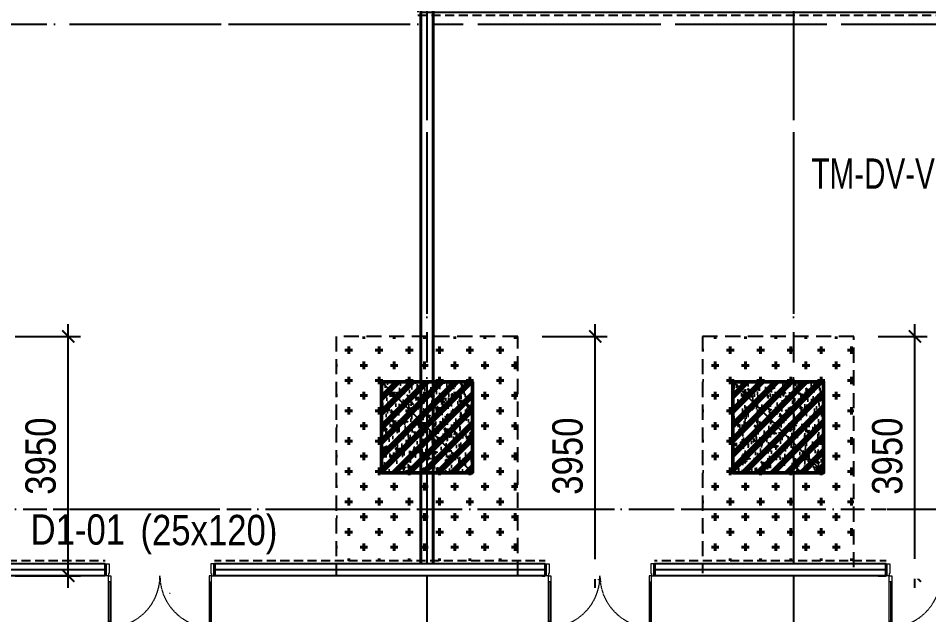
# Model space of a CAD drawing. Header units: millimetres. Extents: x -1534340 to 1713810, y -1348191 to 1114081.
# Drawn here: x 1315889 to 1330924, y -337068 to -327226 of the extents above; entities that cross this region are included whole.
import ezdxf
from ezdxf.enums import TextEntityAlignment as Align

# ---------------------------------------------------------------- set-up
doc = ezdxf.new("R2010")
doc.units = ezdxf.units.MM
doc.header["$LTSCALE"] = 100
doc.set_wipeout_variables(frame=1)
doc.header["$PDMODE"] = 32
doc.header["$PDSIZE"] = 2.5
for name, pattern in [('CENTER2', [1.125, 0.75, -0.125, 0.125, -0.125]), ('DASHED', [4.5, 3, -1.5]), ('HIDDEN', [0.375, 0.25, -0.125]), ('HIDDEN2', [0.1875, 0.125, -0.0625]), ('xref.asix of  podium$0$xref.asix of  podium$0$DASHDOT', [1, 0.5, -0.25, 0, -0.25])]:
    doc.linetypes.add(name, pattern=pattern)
for name, color, linetype, lineweight in [('0-Hatch', 250, 'Continuous', 40), ('ccu12-Tencaukien', 9, 'Continuous', 15), ('CUA', 37, 'Continuous', 13), ('KT-Chu viet', 255, 'Continuous', 20), ('KT-Net cat', 1, 'Continuous', 40), ('KT-Net cot vach', 6, 'Continuous', 50)]:
    doc.layers.add(name, color=color, linetype=linetype, lineweight=lineweight)
for name, color, linetype in [('0-khuat', 3, 'HIDDEN'), ('A-GLAZ', 135, 'Continuous'), ('ccu11-Khuat', 9, 'DASHED'), ('ccu11-Manh', 8, 'Continuous'), ('ccu12-Manh', 8, 'Continuous'), ('ccu12-Text', 31, 'Continuous'), ('ccu12-Thay', 7, 'Continuous'), ('ccu12-Truc', 13, 'CENTER2'), ('KC2-DIM', 251, 'Continuous'), ('KT-Kich thuoc', 9, 'Continuous'), ('xref.asix of  podium$0$xref.asix of  podium$0$KT-Kich thuoc', 9, 'Continuous'), ('xref.asix of  podium$0$xref.asix of  podium$0$KT-Luoi truc South Tower', 8, 'xref.asix of  podium$0$xref.asix of  podium$0$DASHDOT'), ('Xref.Asix of Basement B2$0$KT-Net cot vach', 6, 'Continuous')]:
    doc.layers.add(name, color=color, linetype=linetype)
doc.styles.add('Arial Narrow', font='ARIALN.TTF')
doc.styles.add('Xref_ST_MBDV Cot vach 30.7.2022$0$Arial', font='arial.ttf', dxfattribs={"width": 0.7})
doc.dimstyles.new('ccu12-200', dxfattribs={"dimscale": 200, "dimtxt": 2.5, "dimasz": 1, "dimexe": 1, "dimexo": 2, "dimgap": 1, "dimtad": 1, "dimdec": 0, "dimrnd": 5, "dimdsep": 46, "dimtxsty": 'Arial Narrow', "dimblk": 'ARCHTICK', "dimcen": -1, "dimdle": 1, "dimclrd": 256, "dimclre": 256, "dimclrt": 3, "dimadec": 0, "dimazin": 2, "dimtfac": 0.1, "dimtdec": 0, "dimtmove": 0, "dimatfit": 1, "dimldrblk": 'ARCHTICK', "dimfxl": 1, "dimtvp": 0.8333333333333334, "dimtolj": 1, "dimtzin": 12, "dimarcsym": 0})
pattern_1 = [(49.99999999999999, (550, -550), (286.9040730403014, -25.10085399303804), [30, -330]), (355, (550, -550), (-55.50053344520001, 300.8768534800047), [24, -264]), (100.4514, (573.908672, -552.091736), (231.4037526856086, 275.7758168243814), [25.496076, -280.4568448]), (46.18420000000001, (550, -470), (426.8964194502578, -66.20760573160723), [45, -495]), (96.6356, (585.574698, -475.5173228), (373.8650822194813, 389.6471483601767), [38.2441152, -420.6852]), (351.1842, (550, -470), (373.8647780534509, 389.6474403701299), [36, -396]), (21, (590, -490), (238.7628208473847, -161.0475562661355), [30, -330]), (326.0000000000001, (590, -490), (97.32613276863269, 290.0600180187412), [24, -264]), (71.4514, (609.8968932, -503.4206424), (336.089051432596, 129.012198683981), [25.496076, -280.4568448]), (37.50000000000001, (550, -550), (4.863942126916267, 133.1575415325246), [0, -260.8, 0, -268, 0, -265]), (7.499999999999999, (550, -550), (105.2278149768594, 157.7646847529441), [0, -152.8, 0, -254.8, 0, -101]), (327.5, (460.8, -550), (213.5289744689636, -9.021948693751902), [0, -100, 0, -312, 0, -414]), (317.5, (420.8, -550), (233.2744677369545, 40.04199293292709), [0, -130, 0, -207.2, 0, -294]), (45, (550, -550), (-120.2081528017131, 120.2081528017131), []), (45, (550, -501), (-120.2081528017131, 120.2081528017131), [])]

# ---------------------------------------------------------------- blocks, each defined once
blk = doc.blocks.new('MBKC-T1-PN')
at = {"layer": '0-Hatch', "ltscale": 2}
h = blk.add_hatch(dxfattribs=at)
h.set_pattern_fill('CROSS', color=256, scale=1000.000000000006, angle=90.00000000000001, style=0)
h.set_pattern_definition([(90, (1638595.804469733, -7908515.616611958), (-250.0000000000016, 250.0000000000014), [125.0000000000008, -375.0000000000023]), (180, (1638658.304469733, -7908453.116611958), (-250.0000000000014, -250.0000000000015), [125.0000000000008, -375.0000000000023])])
h.paths.add_polyline_path([(91536.80446972139, -31726.61661190941), (88536.80446972139, -31726.61661190941), (88536.80446972139, -35426.61506945355), (91536.80446972139, -35426.61506945355)])
h = blk.add_hatch(dxfattribs=at)
h.set_pattern_fill('CROSS', color=256, scale=1000.000000000006, angle=90.00000000000001, style=0)
h.set_pattern_definition([(90, (1644395.804469733, -7908515.616611962), (-250.0000000000016, 250.0000000000014), [125.0000000000008, -375.0000000000023]), (180, (1644458.304469733, -7908453.116611962), (-250.0000000000014, -250.0000000000015), [125.0000000000008, -375.0000000000023])])
h.paths.add_polyline_path([(94586.80446972139, -35426.61506945355), (97086.80446972139, -35426.61506945355), (97086.80446972139, -31726.61661191314), (94586.80446972139, -31726.6166119132)])
at = {"layer": '0-khuat', "ltscale": 10}
for points in [[(91536.80446972139, -31726.61661190941), (88536.80446972139, -31726.61661190941)], [(97086.80446972139, -35534.60814153496), (97086.80446972139, -31726.61661191314), (94586.80446972139, -31726.61661191314), (94586.80446972139, -35629.42449469049)]]:
    blk.add_lwpolyline(points, dxfattribs=at)
at = {"layer": '0-khuat', "ltscale": 10, "extrusion": (1, 0, 0), "elevation": 88536.80446972139}
blk.add_lwpolyline([(-31726.61661190941, 0), (-35676.61506945355, -0.1207024955556514)], dxfattribs=at)
at = {"layer": '0-khuat', "ltscale": 10, "extrusion": (-1, 0, 0), "elevation": -91536.80446972139}
blk.add_lwpolyline([(35676.61506945355, -0.1235698724567536), (31726.61661190941, 0)], dxfattribs=at)
at = {"layer": 'ccu11-Khuat', "ltscale": 0.5, "elevation": -0.1248620286703281}
blk.add_lwpolyline([(69738.37575314008, -12326.61538209155), (89786.80552536738, -12326.61538209155), (89786.80552536552, -14486.6249031527), (90834.7687206131, -14486.62490315287), (90834.76635349239, -14486.62703115697), (93582.1413394094, -14486.62703115703), (93582.14357479545, -14486.50828201312), (97086.90349016106, -14486.6082508968), (97086.90349016106, -24426.61538177478), (89886.80552545143, -24426.6153830188), (89886.80552545143, -26426.61538159492), (104609.6535231646, -26426.61538159504), (105347.4875280627, -29849.06259193434, -0.4507096037373304), (100590.5864808073, -35426.61506945355), (55455.55192690738, -35426.61506945355, -0.3269618123751123)], format="xyb", dxfattribs=at)
at = {"layer": 'ccu12-Thay', "ltscale": 0.5, "elevation": -0.1248620286703281}
blk.add_lwpolyline([(69743.14055128163, -12076.61538209155), (90036.80552536761, -12076.61538209155), (90036.80552536575, -14236.62490315275), (91486.80552544771, -14236.62490315299), (91486.803158327, -14236.62703115703), (93336.803158327, -14236.62703115703), (93336.80552544771, -14236.50128395105), (97336.90349016106, -14236.61538173171), (97336.90349016106, -24676.61538173159), (90136.80552545143, -24676.61538297561), (90136.80552545143, -26176.61538159492), (104811.5005761045, -26176.61538159504), (105593.7363485578, -29805.02044220309, -0.4513714951595503), (100592.7780615496, -35676.61506945355), (55455.39655799186, -35676.61506945355, -0.3267809868965265)], format="xyb", dxfattribs=at)
blk = doc.blocks.new('Grid-ST-flat-3')
at = {"layer": 'ccu12-Truc', "ltscale": 30}
for p, q in [((398999.3874795341, -66474.78057617624), (398999.3874795341, -104409.5824195731)), ((405049.3874795341, -66474.78057617624), (405049.3874795341, -104409.5824195731)), ((366096.2468389806, -84196.27186137141), (425824.046860399, -84196.27186136867)), ((366096.2468389729, -92196.27186136931), (425824.0468604038, -92196.27186137077))]:
    blk.add_line(p, q, dxfattribs=at)
blk = doc.blocks.new('*U151')
h = blk.add_hatch()
h.set_pattern_fill('VATLIEU04', color=250, scale=40, style=0, pattern_type=2)
h.set_pattern_definition(pattern_1)
h.paths.add_polyline_path([(-475, 475), (1025, 475), (1025, -1025), (-475, -1025)])
at = {"color": 6, "ltscale": 0.25}
blk.add_lwpolyline([(-475, 475), (1025, 475), (1025, -1025), (-475, -1025)], close=True, dxfattribs=at)
at = {"layer": 'Defpoints', "linetype": 'ByBlock', "ltscale": 30}
for p, q in [((1025, 475), (-475, -1025)), ((-475, 475), (1025, -1025))]:
    blk.add_line(p, q, dxfattribs=at)
blk = doc.blocks.new('MBDV-B1-T1-PN')
at = {"layer": 'KT-Net cot vach'}
for p in [(89761.80448012974, -32951.61705750698), (95561.80448012974, -32951.61705751001)]:
    blk.add_blockref('*U151', p, dxfattribs=at)
blk = doc.blocks.new('*U704')
at = {"layer": 'ccu12-Tencaukien', "color": 8, "ltscale": 10000}
blk.add_line((360.6565736538532, -155.3215232637356), (354.4065714950475, -155.3215232637356), dxfattribs=at)
at = {"layer": 'ccu12-Text', "color": 2, "style": 'Arial Narrow', "width": 0.8}
blk.add_attdef('SH', text='', height=300, dxfattribs=at).set_placement((275.6048113084853, 5.864471777974813), align=Align.BOTTOM_RIGHT)
at = {"layer": 'ccu12-Text', "color": 31, "style": 'Arial Narrow', "width": 0.8}
for tag, p in [('(', (507.5315725744504, -75.41116959831947)), ('KT', (632.605666770517, -75.41116959831947)), (')', (962.8971199221714, -75.41116959831947))]:
    blk.add_attdef(tag, text='', height=250, dxfattribs=at).set_placement(p, align=Align.BOTTOM_LEFT)
blk = doc.blocks.new('_ARCHTICK')
at = {"color": 0, "linetype": 'ByBlock', "const_width": 0.15}
blk.add_lwpolyline([(-0.5, -0.5), (0.5, 0.5)], dxfattribs=at)
blk = doc.blocks.new('*D1343')
at = {"layer": 'Defpoints', "color": 0, "ltscale": 0.5, "transparency": 16777216}
for p in [(1315437.67541303, -332476.0705169245), (1316716.048324719, -332476.0705169245), (1315437.67541303, -336426.0686591823)]:
    blk.add_point(p, dxfattribs=at)
at = {"layer": 'KC2-DIM', "lineweight": -2, "ltscale": 0.5, "transparency": 16777216}
for p, q in [((1316716.048324719, -336626.0686591823), (1316716.048324719, -332276.0705169245)), ((1315837.67541303, -332476.0705169245), (1316916.048324719, -332476.0705169245)), ((1315837.67541303, -336426.0686591823), (1316916.048324719, -336426.0686591823))]:
    blk.add_line(p, q, dxfattribs=at)
at = {"layer": 'KC2-DIM', "lineweight": -2, "ltscale": 0.5, "transparency": 16777216, "xscale": 200, "yscale": 200, "zscale": 200}
for p, rotation in [((1316716.048324719, -332476.0705169245), 90), ((1316716.048324719, -336426.0686591823), 270)]:
    blk.add_blockref('_ARCHTICK', p, dxfattribs=dict(at, rotation=rotation))
at = {"layer": 'KC2-DIM', "color": 3, "ltscale": 0.5, "transparency": 16777216, "insert": (1316260.761830858, -334451.0695880537), "char_height": 500, "attachment_point": 5, "rotation": 90, "style": 'Arial Narrow', "bg_fill": 3, "box_fill_scale": 1.1, "bg_fill_color": 256, "bg_fill_true_color": 13158600, "bg_fill_transparency": 0}
blk.add_mtext('\\A1;3950', dxfattribs=at)
blk = doc.blocks.new('*D1345')
at = {"layer": 'Defpoints', "color": 0, "ltscale": 0.5, "transparency": 16777216}
for p in [(1324137.67555642, -332476.0705169245), (1325416.04846811, -332476.0705169245), (1324137.67555642, -336426.0688347255, -0.1235698724567536)]:
    blk.add_point(p, dxfattribs=at)
at = {"layer": 'KC2-DIM', "lineweight": -2, "ltscale": 0.5, "transparency": 16777216}
for p, q in [((1325416.04846811, -336626.0688347255), (1325416.04846811, -332276.0705169245)), ((1324537.67555642, -332476.0705169245), (1325616.04846811, -332476.0705169245)), ((1324537.67555642, -336426.0688347255), (1325616.04846811, -336426.0688347255))]:
    blk.add_line(p, q, dxfattribs=at)
at = {"layer": 'KC2-DIM', "lineweight": -2, "ltscale": 0.5, "transparency": 16777216, "xscale": 200, "yscale": 200, "zscale": 200}
for p, rotation in [((1325416.04846811, -332476.0705169245), 90), ((1325416.04846811, -336426.0688347255), 270)]:
    blk.add_blockref('_ARCHTICK', p, dxfattribs=dict(at, rotation=rotation))
at = {"layer": 'KC2-DIM', "color": 3, "ltscale": 0.5, "transparency": 16777216, "insert": (1324960.761974249, -334451.0696758254), "char_height": 500, "attachment_point": 5, "rotation": 90, "style": 'Arial Narrow', "bg_fill": 3, "box_fill_scale": 1.1, "bg_fill_color": 256, "bg_fill_true_color": 13158600, "bg_fill_transparency": 0}
blk.add_mtext('\\A1;3950', dxfattribs=at)
blk = doc.blocks.new('*D1371')
at = {"layer": 'Defpoints', "color": 0, "ltscale": 0.5, "transparency": 16777216}
for p in [(1329687.67555642, -332476.0703771851), (1330695.605791946, -332476.0703771851), (1329687.67555642, -336426.0688347255, -0.1248620286703281)]:
    blk.add_point(p, dxfattribs=at)
at = {"layer": 'KC2-DIM', "lineweight": -2, "ltscale": 0.5, "transparency": 16777216}
for p, q in [((1330695.605791946, -336626.0688347255), (1330695.605791946, -332276.0703771851)), ((1330087.67555642, -332476.0703771851), (1330895.605791946, -332476.0703771851)), ((1330087.67555642, -336426.0688347255), (1330895.605791946, -336426.0688347255))]:
    blk.add_line(p, q, dxfattribs=at)
at = {"layer": 'KC2-DIM', "lineweight": -2, "ltscale": 0.5, "transparency": 16777216, "xscale": 200, "yscale": 200, "zscale": 200}
for p, rotation in [((1330695.605791946, -332476.0703771851), 90), ((1330695.605791946, -336426.0688347255), 270)]:
    blk.add_blockref('_ARCHTICK', p, dxfattribs=dict(at, rotation=rotation))
at = {"layer": 'KC2-DIM', "color": 3, "ltscale": 0.5, "transparency": 16777216, "insert": (1330240.319298085, -334451.0696059556), "char_height": 500, "attachment_point": 5, "rotation": 90, "style": 'Arial Narrow', "bg_fill": 3, "box_fill_scale": 1.1, "bg_fill_color": 256, "bg_fill_true_color": 13158600, "bg_fill_transparency": 0}
blk.add_mtext('\\A1;3950', dxfattribs=at)
blk = doc.blocks.new('*U2910')
h = blk.add_hatch()
h.set_pattern_fill('VATLIEU04', color=250, scale=40, style=0, pattern_type=2)
h.set_pattern_definition(pattern_1)
h.paths.add_polyline_path([(-475, 475), (1025, 475), (1025, -1025), (-475, -1025)])
at = {"color": 6, "ltscale": 0.25}
blk.add_lwpolyline([(-475, 475), (1025, 475), (1025, -1025), (-475, -1025)], close=True, dxfattribs=at)
at = {"layer": 'Defpoints', "linetype": 'ByBlock', "ltscale": 30}
for p, q in [((1025, 475), (-475, -1025)), ((-475, 475), (1025, -1025))]:
    blk.add_line(p, q, dxfattribs=at)
blk = doc.blocks.new('*U2908')
h = blk.add_hatch()
h.set_pattern_fill('VATLIEU04', color=250, scale=40, style=0, pattern_type=2)
h.set_pattern_definition(pattern_1)
h.paths.add_polyline_path([(-475, 475), (1025, 475), (1025, -1025), (-475, -1025)])
at = {"color": 6, "ltscale": 0.25}
blk.add_lwpolyline([(-475, 475), (1025, 475), (1025, -1025), (-475, -1025)], close=True, dxfattribs=at)
at = {"layer": 'Defpoints', "linetype": 'ByBlock', "ltscale": 30}
for p, q in [((1025, 475), (-475, -1025)), ((-475, 475), (1025, -1025))]:
    blk.add_line(p, q, dxfattribs=at)
blk = doc.blocks.new('xref.asix of  podium$0$xref.asix of  podium$0$Asix South Tower')
at = {"layer": 'xref.asix of  podium$0$xref.asix of  podium$0$KT-Luoi truc South Tower', "ltscale": 10}
for p, q in [((-16523.04987985641, 33491.90586446482), (-16523.04987985641, -4459.122004229692)), ((-10473.04987985641, 33491.90586446482), (-10473.04987985641, -4459.122004229692)), ((-49426.19052040949, 15570.41457926971), (10118.78413107246, 15570.41464694741))]:
    blk.add_line(p, q, dxfattribs=at)
at = {"layer": 'xref.asix of  podium$0$xref.asix of  podium$0$KT-Luoi truc South Tower', "ltscale": 5}
blk.add_line((-52698.14931293763, 7570.414579271805), (10118.78413107805, 7570.414646945312), dxfattribs=at)
blk = doc.blocks.new('*U229')
for p, q in [((-750.0000006001499, -89.99999376962445), (-750.0000002678631, -49.99999376962445)), ((-100.0000005815018, -69.99999916928329), (-750.0000004340067, -69.99999376962447)), ((-100.0000007476451, -89.99999916928329), (-100.0000004153583, -49.99999916928324)), ((-750.0000140577612, -1709.999993474634), (-750.0000143900478, -1749.999993474634)), ((-100.0000143713997, -1729.999998874293), (-750.0000142239046, -1729.999993474634)), ((-100.000014205256, -1709.999998874293), (-100.000014537543, -1749.999998874293))]:
    blk.add_line(p, q)
for points in [[(200.0743172259394, -1.662050658534054e-06), (200.0743167275093, -60.00000166205076), (39.99999950156996, -60.00000033228665), (39.99999958464161, -50.00000033228666), (-4.153583654832593e-07, -50.00000000000004), (0, 0)], [(-4.153583654832593e-07, -50.00000000000004), (-7.476450480173313e-07, -89.99999999999991), (-850.0000006001497, -89.99999293890771), (-850.0000002678632, -49.99999293890765)], [(-1.453754297586763e-05, -1749.99999970501), (-1.420525627215952e-05, -1709.99999970501), (-850.0000140577612, -1709.999992643918), (-850.0000143900479, -1749.999992643918)], [(200.0743022730383, -1800.000001367061), (200.0743027714681, -1740.000001367061), (39.99998554552879, -1740.000000037296), (39.99998546245713, -1750.000000037296), (-1.453754297586763e-05, -1749.99999970501), (-1.4952901284504e-05, -1799.99999970501)]]:
    blk.add_lwpolyline(points, close=True)
at = {"linetype": 'HIDDEN2'}
for centre, radius, start, end in [((-4.149984540215146e-07, -49.99999999977504), 849.9999998530717, 180.0000387917871, 269.9999995240346), ((-1.45360581755849e-05, -1749.999999706382), 849.9999998541881, 89.99999952403472, 179.9999602562852)]:
    blk.add_arc(centre, radius, start, end, dxfattribs=at)
blk = doc.blocks.new('KHHFG')
blk.add_wipeout([(-79.69310521042735, 1884.3051469641268), (238.38225596414281, 1884.1721134116024), (264.0597370685214, 84.12191911410127), (-70.30110177054587, 84.28075590259641)]).dxf.layer = 'KT-Kich thuoc'
at = {"layer": 'KT-Net cat'}
for p, q in [((199.9999999995925, 1884.172113411594), (-4.074536263942719e-10, 1884.172113411594)), ((199.9999999999418, 84.17211341165239), (0, 84.17211341159418))]:
    blk.add_line(p, q, dxfattribs=at)
at = {"layer": 'CUA', "xscale": -1, "rotation": 359.999999524041}
blk.add_blockref('*U229', (199.9999999997672, 1884.175758171012), dxfattribs=at)
blk = doc.blocks.new('312')
at = {"layer": 'A-GLAZ', "elevation": -0.0003900927901394197}
for points in [[(1549381.671782451, -324451.9051583611), (1549381.671782451, -326351.9051569352), (1564094.889190754, -326351.9051569353), (1564841.607296713, -329815.5613203601, -0.4508459645649955), (1560035.895455955, -335451.9048447938), (1514900.386795966, -335451.9048447938, -0.3269245432215398), (1510225.339864169, -332020.3248463987), (1505717.224980614, -318992.9209985397, 0.4276918106004188), (1489946.169812741, -312619.6470241706), (1483985.984335237, -314675.9625780935)], [(1549481.671782451, -324551.9051583385), (1549481.671782451, -326251.9051569352), (1564175.628011929, -326251.9051569353), (1564940.108642664, -329797.9528921274, -0.4511126140275254), (1560036.774223511, -335551.9048447938), (1514900.324496042, -335551.9048447938, -0.3268516886257801), (1510130.390886214, -332051.7344377858), (1505623.465760334, -319027.7687129787, 0.4277510049414529), (1489983.146421403, -312712.6740344323), (1484018.61892988, -314770.4876207563)], [(1549581.671782451, -324651.9051583159), (1549581.671782451, -326151.9051569352), (1564256.366833104, -326151.9051569353), (1565038.602605558, -329780.3102175434, -0.4513714951595503), (1560037.644318549, -335651.9048447938), (1514900.262814992, -335651.9048447938, -0.3267809868965265), (1510035.446352423, -332083.1568717702), (1505529.709731905, -319062.6256511278, 0.427810969143063), (1490020.141813903, -312805.6945641076), (1484051.253524524, -314865.012663419)]]:
    blk.add_lwpolyline(points, format="xyb", dxfattribs=at)
at = {"layer": 'KT-Net cat'}
for p, q in [((1549381.670747502, -324651.9059403596, 1.677643225341081e-09), (1549381.670747502, -335451.9048447938, 1.683675365723605e-09)), ((1549581.670747502, -324651.9059403596, 1.677643225341081e-09), (1549581.670747502, -335451.9048447938, 1.683675365723605e-09))]:
    blk.add_line(p, q, dxfattribs=at)
at = {"layer": 'xref.asix of  podium$0$xref.asix of  podium$0$KT-Kich thuoc'}
blk.add_blockref('xref.asix of  podium$0$xref.asix of  podium$0$Asix South Tower', (1566004.720627273, -342122.3205197669), dxfattribs=at)
at = {"layer": 'Xref.Asix of Basement B2$0$KT-Net cot vach'}
for name, p in [('*U2908', (1549206.671498195, -332926.9061555796)), ('*U2910', (1555006.671498195, -332926.9061555826))]:
    blk.add_blockref(name, p, dxfattribs=at)
at = {"layer": 'KT-Chu viet', "insert": (1557011.944402971, -328764.9971855361), "char_height": 500, "width": 5339.45268739584, "attachment_point": 2, "style": 'Xref_ST_MBDV Cot vach 30.7.2022$0$Arial'}
blk.add_mtext('TM-DV-VP', dxfattribs=at)
at = {"layer": 'KT-Kich thuoc', "xscale": -1, "rotation": 90.00236558601485}
for p in [(1546057.784954366, -335451.9013695569, -0.0003900927901394197), (1553322.497539346, -335451.9013695569, -0.0003900927901394197), (1558949.465555102, -335451.9013695569, -0.0003900927901394197)]:
    blk.add_blockref('KHHFG', p, dxfattribs=at)

msp = doc.modelspace()

# ---------------------------------------------------------------- block references
for name, p in [('MBKC-T1-PN', (1232600.871086698, -300749.4537652719)), ('Grid-ST-flat-3', (923638.2882514866, -243129.7985158589))]:
    msp.add_blockref(name, p)
at = {"layer": 'ccu11-Manh'}
msp.add_blockref('MBDV-B1-T1-PN', (1232600.871086698, -300749.4537652719), dxfattribs=at)
at = {"layer": 'ccu12-Tencaukien', "extrusion": (4.388134669035146e-07, -9.799241008827418e-07, 0.9999999999994236)}
ref = msp.add_blockref('*U704', (1317881.866307936, -336226.3015439595, -0.08150858593876065), dxfattribs=dict(at, xscale=1.815893337873055, yscale=1.815893337873055, zscale=1.815893337873055, rotation=339.536933714468))
ref.add_attrib('KT', '(25x120)', dxfattribs={"color": 31, "extrusion": (4.388134669035146e-07, -9.799241008827418e-07, 0.9999999999994236), "height": 499.9999999999999, "style": 'Arial Narrow'}).set_placement((1317907.745120191, -336069.885316852, 0.9068713731424402), align=Align.BOTTOM_LEFT)
ref.add_attrib('SH', 'D1-01', dxfattribs={"color": 2, "extrusion": (4.388134669035146e-07, -9.799241008827418e-07, 0.9999999999994236), "height": 499.9999999999999, "style": 'Arial Narrow'}).set_placement((1317652.815588314, -336061.0088765615, 0.9071279477218562), align=Align.BOTTOM_RIGHT)

# ---------------------------------------------------------------- next in the draw order: dimensions: what is measured, and where the dimension line sits
at = {"layer": 'KC2-DIM', "ltscale": 0.5}
for base, p1, p2, picture, middle in [((1316716.048324719, -332476.0705169245), (1315437.675413029, -336426.0686591822), (1315437.675413029, -332476.0705169244), '*D1343', (1316260.761830858, -334451.0695880537)), ((1325416.04846811, -332476.0705169245), (1324137.675556419, -336426.0688347254, -0.1235698724567536), (1324137.675556419, -332476.0705169244), '*D1345', (1324960.761974249, -334451.0696758254)), ((1330695.605791946, -332476.0703771851), (1329687.675556419, -336426.0688347254, -0.1248620286703281), (1329687.675556419, -332476.070377185), '*D1371', (1330240.319298085, -334451.0696059556))]:
    dim = msp.add_linear_dim(base=base, p1=p1, p2=p2, angle=90, dimstyle='ccu12-200', override={"dimfxl": 150, "dimtfill": 1}, dxfattribs=at)
    dim.commit()
    dim.dimension.update_dxf_attribs({"geometry": picture, "text_midpoint": middle})

# ---------------------------------------------------------------- next in the draw order: block references
at = {"layer": 'ccu12-Manh'}
msp.add_blockref('312', (-226843.9959313669, -774.1646671993076), dxfattribs=at)

doc.saveas('drawing.dxf')
